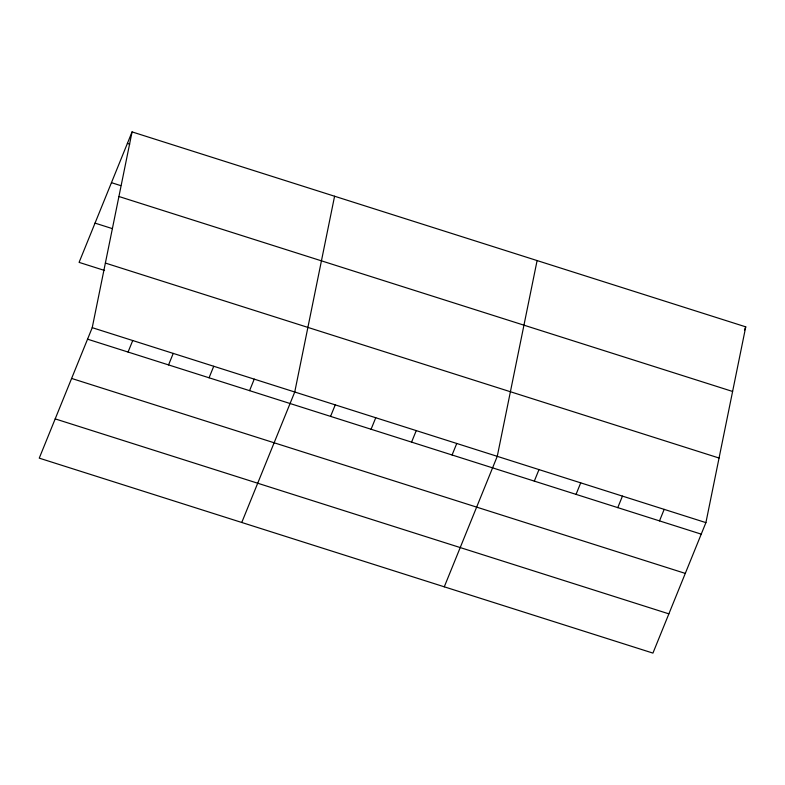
<?xml version="1.0" encoding="UTF-8"?>
<svg xmlns="http://www.w3.org/2000/svg" width="785" height="785" viewBox="0 0 785 785"><rect width="100%" height="100%" fill="white"/><g stroke="black" fill="none" stroke-linecap="round" stroke-linejoin="round"><path stroke-width="1.18" d="M92.228 327.669L132.066 131.9L745.75 326.854L705.911 522.624L652.934 653.1L39.25 458.146L92.228 327.669L705.911 522.624M334.587 196.23L294.748 392L241.76 522.476M537.097 260.571L497.258 456.34L444.281 586.817M132.066 131.9L79.089 262.376L104.552 270.462M128.053 352.053L132.734 340.533M168.559 364.917L173.24 353.397M209.065 377.781L213.736 366.271M249.571 390.655L254.242 379.135M330.573 416.384L335.244 404.874M371.079 429.258L375.75 417.738M411.575 442.122L416.256 430.602M452.082 454.986L456.752 443.476M534.31 481.117L538.991 469.597M576.043 494.373L580.723 482.853M617.775 507.63L622.446 496.11M659.508 520.887L664.179 509.367M744.474 329.994L745.75 326.854M127.396 143.41L129.711 144.146M111.45 182.669L120.713 185.613M118.927 196.505L732.601 391.46M95.034 223.117L112.392 228.631M105.376 263.063L719.06 458.028M87.557 339.179L701.231 534.143M71.612 378.439L685.295 573.403M55.195 418.886L668.869 613.85"/></g></svg>
